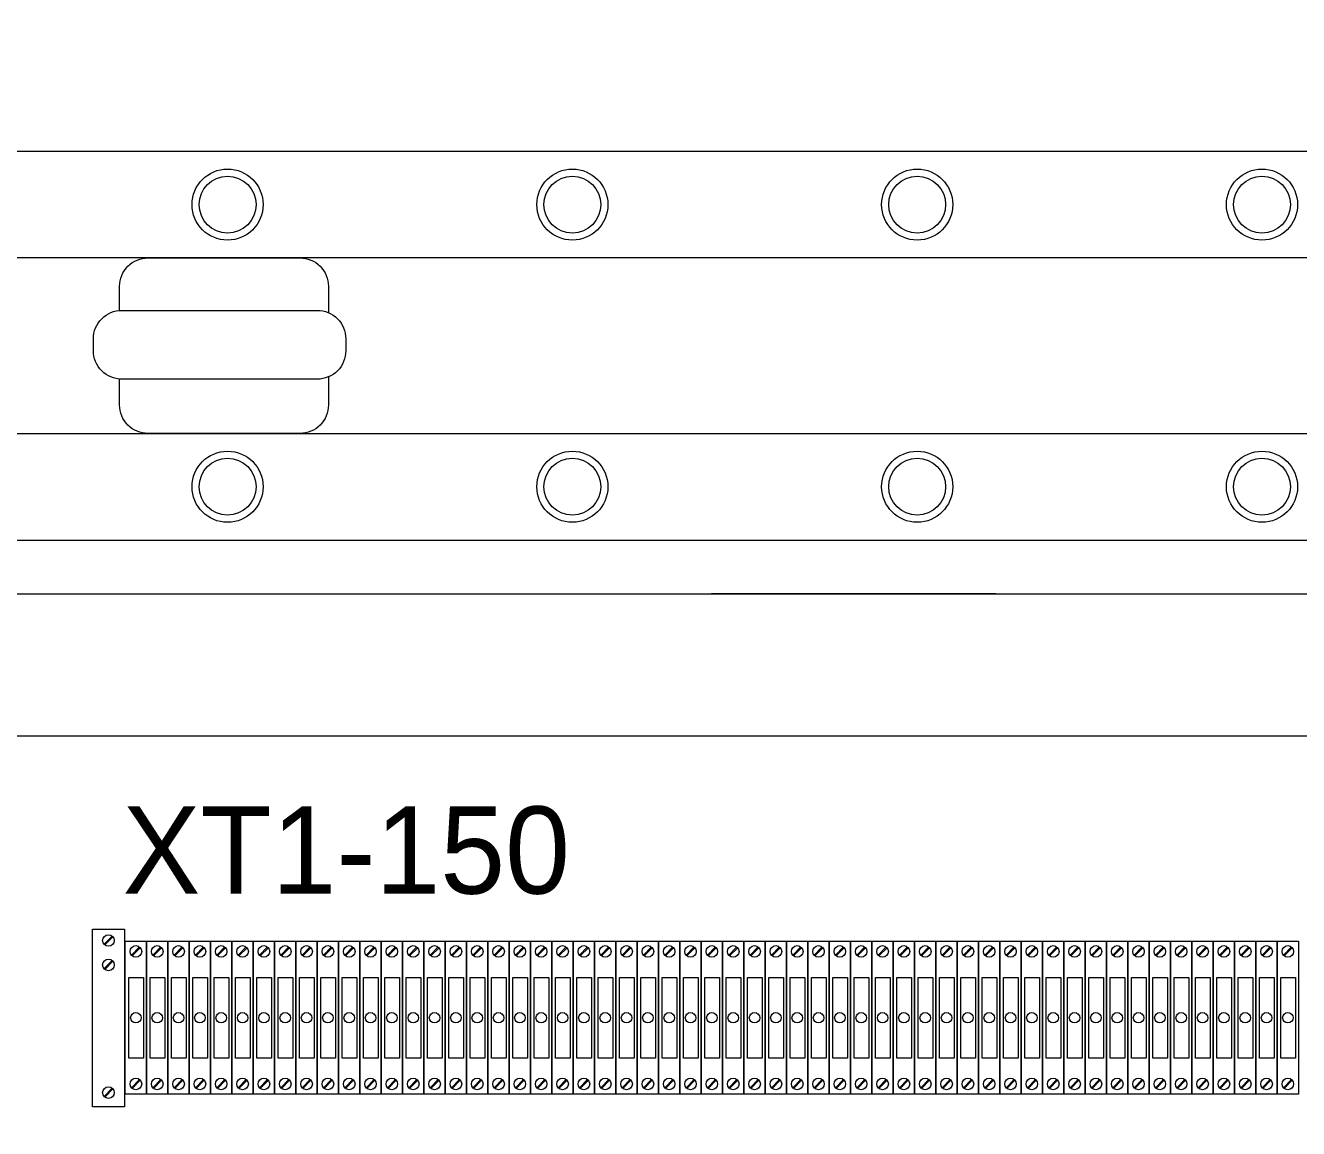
# Model space of a CAD drawing. Header units: millimetres. Extents: x 43457 to 72822, y 60284 to 123188.
# Drawn here: x 44126.9 to 44485, y 61560.3 to 61870.8 of the extents above; entities that cross this region are included whole.
import ezdxf

# ---------------------------------------------------------------- set-up
doc = ezdxf.new("R2010")
doc.units = ezdxf.units.MM
doc.header["$LTSCALE"] = 10
doc.layers.add('1轮廓实线层', color=7, linetype='Continuous', lineweight=18)
doc.layers.add('6文字层', color=3, linetype='Continuous', lineweight=18)
doc.styles.add('样式 1', font='SIMYOU.TTF', dxfattribs={"width": 0.9})

msp = doc.modelspace()

# ---------------------------------------------------------------- linework, layer by layer
at = {"layer": '1轮廓实线层'}
for p, q in [((44014.75, 61835.37), (45334.75, 61835.37)), ((44011.23, 61725.96), (45335.23, 61725.96)), ((44061.51, 61710.84), (45284.95, 61710.84)), ((44399.85, 61710.84), (44319.85, 61710.84)), ((44101.51, 61670.84), (45244.95, 61670.84))]:
    msp.add_line(p, q, dxfattribs=at)
at = {"layer": '1轮廓实线层', "lineweight": 13}
for p, q in [((44145.74, 61616.48), (44154.74, 61616.48)), ((44145.74, 61566.48), (44145.74, 61616.48)), ((44148.99, 61612.22), (44151.29, 61614.51)), ((44149.2, 61612.01), (44151.49, 61614.31)), ((44154.74, 61616.48), (44154.74, 61566.48)), ((44154.96, 61570.03), (44154.96, 61613.03)), ((44154.96, 61613.03), (44160.96, 61613.03)), ((44156.71, 61609.13), (44159.01, 61611.43)), ((44156.91, 61608.93), (44159.21, 61611.22)), ((44160.96, 61613.03), (44160.96, 61570.03)), ((44160.96, 61613.03), (44166.96, 61613.03)), ((44160.96, 61570.03), (44160.96, 61613.03)), ((44162.71, 61609.13), (44165.01, 61611.43)), ((44162.91, 61608.93), (44165.21, 61611.22)), ((44166.96, 61613.03), (44166.96, 61570.03)), ((44166.96, 61613.03), (44172.96, 61613.03)), ((44166.96, 61570.03), (44166.96, 61613.03)), ((44168.71, 61609.13), (44171.01, 61611.43)), ((44168.91, 61608.93), (44171.21, 61611.22)), ((44172.96, 61613.03), (44172.96, 61570.03)), ((44172.96, 61613.03), (44178.96, 61613.03)), ((44172.96, 61570.03), (44172.96, 61613.03)), ((44174.71, 61609.13), (44177.01, 61611.43)), ((44174.91, 61608.93), (44177.21, 61611.22)), ((44178.96, 61613.03), (44178.96, 61570.03)), ((44178.96, 61613.03), (44184.96, 61613.03)), ((44178.96, 61570.03), (44178.96, 61613.03)), ((44180.71, 61609.13), (44183.01, 61611.43)), ((44180.92, 61608.93), (44183.21, 61611.22)), ((44184.96, 61613.03), (44184.96, 61570.03)), ((44184.97, 61613.03), (44190.97, 61613.03)), ((44184.97, 61570.03), (44184.97, 61613.03)), ((44186.72, 61609.13), (44189.01, 61611.43)), ((44186.92, 61608.93), (44189.22, 61611.22)), ((44190.97, 61613.03), (44190.97, 61570.03)), ((44190.97, 61613.03), (44196.97, 61613.03)), ((44190.97, 61570.03), (44190.97, 61613.03)), ((44192.72, 61609.13), (44195.02, 61611.43)), ((44192.92, 61608.93), (44195.22, 61611.22)), ((44196.97, 61613.03), (44196.97, 61570.03)), ((44196.97, 61613.03), (44202.97, 61613.03)), ((44196.97, 61570.03), (44196.97, 61613.03)), ((44198.72, 61609.13), (44201.02, 61611.43)), ((44198.92, 61608.93), (44201.22, 61611.22)), ((44202.97, 61613.03), (44202.97, 61570.03)), ((44202.97, 61613.03), (44208.97, 61613.03)), ((44202.97, 61570.03), (44202.97, 61613.03)), ((44204.72, 61609.13), (44207.02, 61611.43)), ((44204.92, 61608.93), (44207.22, 61611.22)), ((44208.97, 61613.03), (44208.97, 61570.03)), ((44208.97, 61613.03), (44214.97, 61613.03)), ((44208.97, 61570.03), (44208.97, 61613.03)), ((44210.72, 61609.13), (44213.02, 61611.43)), ((44210.92, 61608.93), (44213.22, 61611.22)), ((44214.97, 61613.03), (44214.97, 61570.03)), ((44214.97, 61613.03), (44220.97, 61613.03)), ((44214.97, 61570.03), (44214.97, 61613.03)), ((44216.72, 61609.13), (44219.02, 61611.43)), ((44216.92, 61608.93), (44219.22, 61611.22)), ((44220.97, 61613.03), (44220.97, 61570.03)), ((44220.97, 61613.03), (44226.97, 61613.03)), ((44220.97, 61570.03), (44220.97, 61613.03)), ((44222.72, 61609.13), (44225.02, 61611.43)), ((44222.93, 61608.93), (44225.22, 61611.22)), ((44226.97, 61613.03), (44226.97, 61570.03)), ((44226.97, 61613.03), (44232.97, 61613.03)), ((44226.97, 61570.03), (44226.97, 61613.03)), ((44228.72, 61609.13), (44231.02, 61611.43)), ((44228.93, 61608.93), (44231.22, 61611.22)), ((44232.97, 61613.03), (44232.97, 61570.03)), ((44232.98, 61613.03), (44238.98, 61613.03)), ((44232.98, 61570.03), (44232.98, 61613.03)), ((44234.73, 61609.13), (44237.02, 61611.43)), ((44234.93, 61608.93), (44237.23, 61611.22)), ((44238.98, 61613.03), (44238.98, 61570.03)), ((44238.98, 61613.03), (44244.98, 61613.03)), ((44238.98, 61570.03), (44238.98, 61613.03)), ((44240.73, 61609.13), (44243.03, 61611.43)), ((44240.93, 61608.93), (44243.23, 61611.22)), ((44244.98, 61613.03), (44244.98, 61570.03)), ((44244.98, 61613.03), (44250.98, 61613.03)), ((44244.98, 61570.03), (44244.98, 61613.03)), ((44246.73, 61609.13), (44249.03, 61611.43)), ((44246.93, 61608.93), (44249.23, 61611.22)), ((44250.98, 61613.03), (44250.98, 61570.03)), ((44250.98, 61613.03), (44256.98, 61613.03)), ((44250.98, 61570.03), (44250.98, 61613.03)), ((44252.73, 61609.13), (44255.03, 61611.43)), ((44252.93, 61608.93), (44255.23, 61611.22)), ((44256.98, 61613.03), (44256.98, 61570.03)), ((44256.98, 61613.03), (44262.98, 61613.03)), ((44256.98, 61570.03), (44256.98, 61613.03)), ((44258.73, 61609.13), (44261.03, 61611.43)), ((44258.93, 61608.93), (44261.23, 61611.22)), ((44262.98, 61613.03), (44262.98, 61570.03)), ((44262.98, 61613.03), (44268.98, 61613.03)), ((44262.98, 61570.03), (44262.98, 61613.03)), ((44264.73, 61609.13), (44267.03, 61611.43)), ((44264.93, 61608.93), (44267.23, 61611.22)), ((44268.98, 61613.03), (44268.98, 61570.03)), ((44268.98, 61613.03), (44274.98, 61613.03)), ((44268.98, 61570.03), (44268.98, 61613.03)), ((44270.73, 61609.13), (44273.03, 61611.43)), ((44270.94, 61608.93), (44273.23, 61611.22)), ((44274.98, 61613.03), (44274.98, 61570.03)), ((44274.99, 61613.03), (44280.99, 61613.03)), ((44274.99, 61570.03), (44274.99, 61613.03)), ((44276.74, 61609.13), (44279.03, 61611.43)), ((44276.94, 61608.93), (44279.24, 61611.22)), ((44280.99, 61613.03), (44280.99, 61570.03)), ((44280.99, 61613.03), (44286.99, 61613.03)), ((44280.99, 61570.03), (44280.99, 61613.03)), ((44282.74, 61609.13), (44285.04, 61611.43)), ((44282.94, 61608.93), (44285.24, 61611.22)), ((44286.99, 61613.03), (44286.99, 61570.03)), ((44286.99, 61613.03), (44292.99, 61613.03)), ((44286.99, 61570.03), (44286.99, 61613.03)), ((44288.74, 61609.13), (44291.04, 61611.43)), ((44288.94, 61608.93), (44291.24, 61611.22)), ((44292.99, 61613.03), (44292.99, 61570.03)), ((44292.99, 61613.03), (44298.99, 61613.03)), ((44292.99, 61570.03), (44292.99, 61613.03)), ((44294.74, 61609.13), (44297.04, 61611.43)), ((44294.94, 61608.93), (44297.24, 61611.22)), ((44298.99, 61613.03), (44298.99, 61570.03)), ((44298.99, 61613.03), (44304.99, 61613.03)), ((44298.99, 61570.03), (44298.99, 61613.03)), ((44300.74, 61609.13), (44303.04, 61611.43)), ((44300.94, 61608.93), (44303.24, 61611.22)), ((44304.99, 61613.03), (44304.99, 61570.03)), ((44304.99, 61613.03), (44310.99, 61613.03)), ((44304.99, 61570.03), (44304.99, 61613.03)), ((44306.74, 61609.13), (44309.04, 61611.43)), ((44306.94, 61608.93), (44309.24, 61611.22)), ((44310.99, 61613.03), (44310.99, 61570.03)), ((44310.99, 61613.03), (44316.99, 61613.03)), ((44310.99, 61570.03), (44310.99, 61613.03)), ((44312.74, 61609.13), (44315.04, 61611.43)), ((44312.95, 61608.93), (44315.24, 61611.22)), ((44316.99, 61613.03), (44316.99, 61570.03)), ((44316.99, 61613.03), (44322.99, 61613.03)), ((44316.99, 61570.03), (44316.99, 61613.03)), ((44318.74, 61609.13), (44321.04, 61611.43)), ((44318.95, 61608.93), (44321.24, 61611.22)), ((44322.99, 61613.03), (44322.99, 61570.03)), ((44323, 61613.03), (44329, 61613.03)), ((44323, 61570.03), (44323, 61613.03)), ((44324.75, 61609.13), (44327.04, 61611.43)), ((44324.95, 61608.93), (44327.25, 61611.22)), ((44329, 61613.03), (44329, 61570.03)), ((44329, 61613.03), (44335, 61613.03)), ((44329, 61570.03), (44329, 61613.03)), ((44330.75, 61609.13), (44333.05, 61611.43)), ((44330.95, 61608.93), (44333.25, 61611.22)), ((44335, 61613.03), (44335, 61570.03)), ((44335, 61613.03), (44341, 61613.03)), ((44335, 61570.03), (44335, 61613.03)), ((44336.75, 61609.13), (44339.05, 61611.43)), ((44336.95, 61608.93), (44339.25, 61611.22)), ((44341, 61613.03), (44341, 61570.03)), ((44341, 61613.03), (44347, 61613.03)), ((44341, 61570.03), (44341, 61613.03)), ((44342.75, 61609.13), (44345.05, 61611.43)), ((44342.95, 61608.93), (44345.25, 61611.22)), ((44347, 61613.03), (44347, 61570.03)), ((44347, 61613.03), (44353, 61613.03)), ((44347, 61570.03), (44347, 61613.03)), ((44348.75, 61609.13), (44351.05, 61611.43)), ((44348.95, 61608.93), (44351.25, 61611.22)), ((44353, 61613.03), (44353, 61570.03)), ((44353, 61613.03), (44359, 61613.03)), ((44353, 61570.03), (44353, 61613.03)), ((44354.75, 61609.13), (44357.05, 61611.43)), ((44354.95, 61608.93), (44357.25, 61611.22)), ((44359, 61613.03), (44359, 61570.03)), ((44359, 61613.03), (44365, 61613.03)), ((44359, 61570.03), (44359, 61613.03)), ((44360.75, 61609.13), (44363.05, 61611.43)), ((44360.96, 61608.93), (44363.25, 61611.22)), ((44365, 61613.03), (44365, 61570.03)), ((44365.01, 61613.03), (44371.01, 61613.03)), ((44365.01, 61570.03), (44365.01, 61613.03)), ((44366.76, 61609.13), (44369.05, 61611.43)), ((44366.96, 61608.93), (44369.26, 61611.22)), ((44371.01, 61613.03), (44371.01, 61570.03)), ((44371.01, 61613.03), (44377.01, 61613.03)), ((44371.01, 61570.03), (44371.01, 61613.03)), ((44372.76, 61609.13), (44375.06, 61611.43)), ((44372.96, 61608.93), (44375.26, 61611.22)), ((44377.01, 61613.03), (44377.01, 61570.03)), ((44377.01, 61613.03), (44383.01, 61613.03)), ((44377.01, 61570.03), (44377.01, 61613.03)), ((44378.76, 61609.13), (44381.06, 61611.43)), ((44378.96, 61608.93), (44381.26, 61611.22)), ((44383.01, 61613.03), (44383.01, 61570.03)), ((44383.01, 61613.03), (44389.01, 61613.03)), ((44383.01, 61570.03), (44383.01, 61613.03)), ((44384.76, 61609.13), (44387.06, 61611.43)), ((44384.96, 61608.93), (44387.26, 61611.22)), ((44389.01, 61613.03), (44389.01, 61570.03)), ((44389.01, 61613.03), (44395.01, 61613.03)), ((44389.01, 61570.03), (44389.01, 61613.03)), ((44390.76, 61609.13), (44393.06, 61611.43)), ((44390.96, 61608.93), (44393.26, 61611.22)), ((44395.01, 61613.03), (44395.01, 61570.03)), ((44395.01, 61613.03), (44401.01, 61613.03)), ((44395.01, 61570.03), (44395.01, 61613.03)), ((44396.76, 61609.13), (44399.06, 61611.43)), ((44396.96, 61608.93), (44399.26, 61611.22)), ((44401.01, 61613.03), (44401.01, 61570.03)), ((44401.01, 61613.03), (44407.01, 61613.03)), ((44401.01, 61570.03), (44401.01, 61613.03)), ((44402.76, 61609.13), (44405.06, 61611.43)), ((44402.97, 61608.93), (44405.26, 61611.22)), ((44407.01, 61613.03), (44407.01, 61570.03)), ((44407.01, 61613.03), (44413.01, 61613.03)), ((44407.01, 61570.03), (44407.01, 61613.03)), ((44408.76, 61609.13), (44411.06, 61611.43)), ((44408.97, 61608.93), (44411.26, 61611.22)), ((44413.01, 61613.03), (44413.01, 61570.03)), ((44413.02, 61613.03), (44419.02, 61613.03)), ((44413.02, 61570.03), (44413.02, 61613.03)), ((44414.77, 61609.13), (44417.06, 61611.43)), ((44414.97, 61608.93), (44417.27, 61611.22)), ((44419.02, 61613.03), (44419.02, 61570.03)), ((44419.02, 61613.03), (44425.02, 61613.03)), ((44419.02, 61570.03), (44419.02, 61613.03)), ((44420.77, 61609.13), (44423.07, 61611.43)), ((44420.97, 61608.93), (44423.27, 61611.22)), ((44425.02, 61613.03), (44425.02, 61570.03)), ((44425.02, 61613.03), (44431.02, 61613.03)), ((44425.02, 61570.03), (44425.02, 61613.03)), ((44426.77, 61609.13), (44429.07, 61611.43)), ((44426.97, 61608.93), (44429.27, 61611.22)), ((44431.02, 61613.03), (44431.02, 61570.03)), ((44431.02, 61613.03), (44437.02, 61613.03)), ((44431.02, 61570.03), (44431.02, 61613.03)), ((44432.77, 61609.13), (44435.07, 61611.43)), ((44432.97, 61608.93), (44435.27, 61611.22)), ((44437.02, 61613.03), (44437.02, 61570.03)), ((44437.02, 61613.03), (44443.02, 61613.03)), ((44437.02, 61570.03), (44437.02, 61613.03)), ((44438.77, 61609.13), (44441.07, 61611.43)), ((44438.97, 61608.93), (44441.27, 61611.22)), ((44443.02, 61613.03), (44443.02, 61570.03)), ((44443.02, 61613.03), (44449.02, 61613.03)), ((44443.02, 61570.03), (44443.02, 61613.03)), ((44444.77, 61609.13), (44447.07, 61611.43)), ((44444.97, 61608.93), (44447.27, 61611.22)), ((44449.02, 61613.03), (44449.02, 61570.03)), ((44449.02, 61613.03), (44455.02, 61613.03)), ((44449.02, 61570.03), (44449.02, 61613.03)), ((44450.77, 61609.13), (44453.07, 61611.43)), ((44450.98, 61608.93), (44453.27, 61611.22)), ((44455.02, 61613.03), (44455.02, 61570.03)), ((44455.03, 61613.03), (44461.03, 61613.03)), ((44455.03, 61570.03), (44455.03, 61613.03)), ((44456.78, 61609.13), (44459.07, 61611.43)), ((44456.98, 61608.93), (44459.28, 61611.22)), ((44461.03, 61613.03), (44461.03, 61570.03)), ((44461.03, 61613.03), (44467.03, 61613.03)), ((44461.03, 61570.03), (44461.03, 61613.03)), ((44462.78, 61609.13), (44465.08, 61611.43)), ((44462.98, 61608.93), (44465.28, 61611.22)), ((44467.03, 61613.03), (44467.03, 61570.03)), ((44467.03, 61613.03), (44473.03, 61613.03)), ((44467.03, 61570.03), (44467.03, 61613.03)), ((44468.78, 61609.13), (44471.08, 61611.43)), ((44468.98, 61608.93), (44471.28, 61611.22)), ((44473.03, 61613.03), (44473.03, 61570.03)), ((44473.03, 61613.03), (44479.03, 61613.03)), ((44473.03, 61570.03), (44473.03, 61613.03)), ((44474.78, 61609.13), (44477.08, 61611.43)), ((44474.98, 61608.93), (44477.28, 61611.22)), ((44479.03, 61613.03), (44479.03, 61570.03)), ((44479.03, 61613.03), (44485.03, 61613.03)), ((44479.03, 61570.03), (44479.03, 61613.03)), ((44480.78, 61609.13), (44483.08, 61611.43)), ((44480.98, 61608.93), (44483.28, 61611.22)), ((44485.03, 61613.03), (44485.03, 61570.03)), ((44148.99, 61605.34), (44151.29, 61607.64)), ((44149.2, 61605.14), (44151.49, 61607.44)), ((44148.99, 61569.4), (44151.29, 61571.69)), ((44149.2, 61569.19), (44151.49, 61571.49)), ((44156.71, 61571.83), (44159.01, 61574.13)), ((44156.91, 61571.63), (44159.21, 61573.93)), ((44162.71, 61571.83), (44165.01, 61574.13)), ((44162.91, 61571.63), (44165.21, 61573.93)), ((44168.71, 61571.83), (44171.01, 61574.13)), ((44168.91, 61571.63), (44171.21, 61573.93)), ((44174.71, 61571.83), (44177.01, 61574.13)), ((44174.91, 61571.63), (44177.21, 61573.93)), ((44180.71, 61571.83), (44183.01, 61574.13)), ((44180.92, 61571.63), (44183.21, 61573.93)), ((44186.72, 61571.83), (44189.01, 61574.13)), ((44186.92, 61571.63), (44189.22, 61573.93)), ((44192.72, 61571.83), (44195.02, 61574.13)), ((44192.92, 61571.63), (44195.22, 61573.93)), ((44198.72, 61571.83), (44201.02, 61574.13)), ((44198.92, 61571.63), (44201.22, 61573.93)), ((44204.72, 61571.83), (44207.02, 61574.13)), ((44204.92, 61571.63), (44207.22, 61573.93)), ((44210.72, 61571.83), (44213.02, 61574.13)), ((44210.92, 61571.63), (44213.22, 61573.93)), ((44216.72, 61571.83), (44219.02, 61574.13)), ((44216.92, 61571.63), (44219.22, 61573.93)), ((44222.72, 61571.83), (44225.02, 61574.13)), ((44222.93, 61571.63), (44225.22, 61573.93)), ((44228.72, 61571.83), (44231.02, 61574.13)), ((44228.93, 61571.63), (44231.22, 61573.93)), ((44234.73, 61571.83), (44237.02, 61574.13)), ((44234.93, 61571.63), (44237.23, 61573.93)), ((44240.73, 61571.83), (44243.03, 61574.13)), ((44240.93, 61571.63), (44243.23, 61573.93)), ((44246.73, 61571.83), (44249.03, 61574.13)), ((44246.93, 61571.63), (44249.23, 61573.93)), ((44252.73, 61571.83), (44255.03, 61574.13)), ((44252.93, 61571.63), (44255.23, 61573.93)), ((44258.73, 61571.83), (44261.03, 61574.13)), ((44258.93, 61571.63), (44261.23, 61573.93)), ((44264.73, 61571.83), (44267.03, 61574.13)), ((44264.93, 61571.63), (44267.23, 61573.93)), ((44270.73, 61571.83), (44273.03, 61574.13)), ((44270.94, 61571.63), (44273.23, 61573.93)), ((44276.74, 61571.83), (44279.03, 61574.13)), ((44276.94, 61571.63), (44279.24, 61573.93)), ((44282.74, 61571.83), (44285.04, 61574.13)), ((44282.94, 61571.63), (44285.24, 61573.93)), ((44288.74, 61571.83), (44291.04, 61574.13)), ((44288.94, 61571.63), (44291.24, 61573.93)), ((44294.74, 61571.83), (44297.04, 61574.13)), ((44294.94, 61571.63), (44297.24, 61573.93)), ((44300.74, 61571.83), (44303.04, 61574.13)), ((44300.94, 61571.63), (44303.24, 61573.93)), ((44306.74, 61571.83), (44309.04, 61574.13)), ((44306.94, 61571.63), (44309.24, 61573.93)), ((44312.74, 61571.83), (44315.04, 61574.13)), ((44312.95, 61571.63), (44315.24, 61573.93)), ((44318.74, 61571.83), (44321.04, 61574.13)), ((44318.95, 61571.63), (44321.24, 61573.93)), ((44324.75, 61571.83), (44327.04, 61574.13)), ((44324.95, 61571.63), (44327.25, 61573.93)), ((44330.75, 61571.83), (44333.05, 61574.13)), ((44330.95, 61571.63), (44333.25, 61573.93)), ((44336.75, 61571.83), (44339.05, 61574.13)), ((44336.95, 61571.63), (44339.25, 61573.93)), ((44342.75, 61571.83), (44345.05, 61574.13)), ((44342.95, 61571.63), (44345.25, 61573.93)), ((44348.75, 61571.83), (44351.05, 61574.13)), ((44348.95, 61571.63), (44351.25, 61573.93)), ((44354.75, 61571.83), (44357.05, 61574.13)), ((44354.95, 61571.63), (44357.25, 61573.93)), ((44360.75, 61571.83), (44363.05, 61574.13)), ((44360.96, 61571.63), (44363.25, 61573.93)), ((44366.76, 61571.83), (44369.05, 61574.13)), ((44366.96, 61571.63), (44369.26, 61573.93)), ((44372.76, 61571.83), (44375.06, 61574.13)), ((44372.96, 61571.63), (44375.26, 61573.93)), ((44378.76, 61571.83), (44381.06, 61574.13)), ((44378.96, 61571.63), (44381.26, 61573.93)), ((44384.76, 61571.83), (44387.06, 61574.13)), ((44384.96, 61571.63), (44387.26, 61573.93)), ((44390.76, 61571.83), (44393.06, 61574.13)), ((44390.96, 61571.63), (44393.26, 61573.93)), ((44396.76, 61571.83), (44399.06, 61574.13)), ((44396.96, 61571.63), (44399.26, 61573.93)), ((44402.76, 61571.83), (44405.06, 61574.13)), ((44402.97, 61571.63), (44405.26, 61573.93)), ((44408.76, 61571.83), (44411.06, 61574.13)), ((44408.97, 61571.63), (44411.26, 61573.93)), ((44414.77, 61571.83), (44417.06, 61574.13)), ((44414.97, 61571.63), (44417.27, 61573.93)), ((44420.77, 61571.83), (44423.07, 61574.13)), ((44420.97, 61571.63), (44423.27, 61573.93)), ((44426.77, 61571.83), (44429.07, 61574.13)), ((44426.97, 61571.63), (44429.27, 61573.93)), ((44432.77, 61571.83), (44435.07, 61574.13)), ((44432.97, 61571.63), (44435.27, 61573.93)), ((44438.77, 61571.83), (44441.07, 61574.13)), ((44438.97, 61571.63), (44441.27, 61573.93)), ((44444.77, 61571.83), (44447.07, 61574.13)), ((44444.97, 61571.63), (44447.27, 61573.93)), ((44450.77, 61571.83), (44453.07, 61574.13)), ((44450.98, 61571.63), (44453.27, 61573.93)), ((44456.78, 61571.83), (44459.07, 61574.13)), ((44456.98, 61571.63), (44459.28, 61573.93)), ((44462.78, 61571.83), (44465.08, 61574.13)), ((44462.98, 61571.63), (44465.28, 61573.93)), ((44468.78, 61571.83), (44471.08, 61574.13)), ((44468.98, 61571.63), (44471.28, 61573.93)), ((44474.78, 61571.83), (44477.08, 61574.13)), ((44474.98, 61571.63), (44477.28, 61573.93)), ((44480.78, 61571.83), (44483.08, 61574.13)), ((44480.98, 61571.63), (44483.28, 61573.93)), ((44160.96, 61570.03), (44154.96, 61570.03)), ((44166.96, 61570.03), (44160.96, 61570.03)), ((44172.96, 61570.03), (44166.96, 61570.03)), ((44178.96, 61570.03), (44172.96, 61570.03)), ((44184.96, 61570.03), (44178.96, 61570.03)), ((44190.97, 61570.03), (44184.97, 61570.03)), ((44196.97, 61570.03), (44190.97, 61570.03)), ((44202.97, 61570.03), (44196.97, 61570.03)), ((44208.97, 61570.03), (44202.97, 61570.03)), ((44214.97, 61570.03), (44208.97, 61570.03)), ((44220.97, 61570.03), (44214.97, 61570.03)), ((44226.97, 61570.03), (44220.97, 61570.03)), ((44232.97, 61570.03), (44226.97, 61570.03)), ((44238.98, 61570.03), (44232.98, 61570.03)), ((44244.98, 61570.03), (44238.98, 61570.03)), ((44250.98, 61570.03), (44244.98, 61570.03)), ((44256.98, 61570.03), (44250.98, 61570.03)), ((44262.98, 61570.03), (44256.98, 61570.03)), ((44268.98, 61570.03), (44262.98, 61570.03)), ((44274.98, 61570.03), (44268.98, 61570.03)), ((44280.99, 61570.03), (44274.99, 61570.03)), ((44286.99, 61570.03), (44280.99, 61570.03)), ((44292.99, 61570.03), (44286.99, 61570.03)), ((44298.99, 61570.03), (44292.99, 61570.03)), ((44304.99, 61570.03), (44298.99, 61570.03)), ((44310.99, 61570.03), (44304.99, 61570.03)), ((44316.99, 61570.03), (44310.99, 61570.03)), ((44322.99, 61570.03), (44316.99, 61570.03)), ((44329, 61570.03), (44323, 61570.03)), ((44335, 61570.03), (44329, 61570.03)), ((44341, 61570.03), (44335, 61570.03)), ((44347, 61570.03), (44341, 61570.03)), ((44353, 61570.03), (44347, 61570.03)), ((44359, 61570.03), (44353, 61570.03)), ((44365, 61570.03), (44359, 61570.03)), ((44371.01, 61570.03), (44365.01, 61570.03)), ((44377.01, 61570.03), (44371.01, 61570.03)), ((44383.01, 61570.03), (44377.01, 61570.03)), ((44389.01, 61570.03), (44383.01, 61570.03)), ((44395.01, 61570.03), (44389.01, 61570.03)), ((44401.01, 61570.03), (44395.01, 61570.03)), ((44407.01, 61570.03), (44401.01, 61570.03)), ((44413.01, 61570.03), (44407.01, 61570.03)), ((44419.02, 61570.03), (44413.02, 61570.03)), ((44425.02, 61570.03), (44419.02, 61570.03)), ((44431.02, 61570.03), (44425.02, 61570.03)), ((44437.02, 61570.03), (44431.02, 61570.03)), ((44443.02, 61570.03), (44437.02, 61570.03)), ((44449.02, 61570.03), (44443.02, 61570.03)), ((44455.02, 61570.03), (44449.02, 61570.03)), ((44461.03, 61570.03), (44455.03, 61570.03)), ((44467.03, 61570.03), (44461.03, 61570.03)), ((44473.03, 61570.03), (44467.03, 61570.03)), ((44479.03, 61570.03), (44473.03, 61570.03)), ((44485.03, 61570.03), (44479.03, 61570.03)), ((44154.74, 61566.48), (44145.74, 61566.48))]:
    msp.add_line(p, q, dxfattribs=at)
at = {"layer": '1轮廓实线层'}
for points in [[(45364.75, 61805.37), (43984.75, 61805.37, -0.414214), (43974.75, 61815.37), (43974.75, 62595.37, -0.414214), (43984.75, 62605.37)], [(44153.39, 61790.57), (44153.39, 61797.37, -0.414214), (44161.39, 61805.37), (44204.12, 61805.37, -0.414214), (44212.12, 61797.37), (44212.12, 61789.96)], [(44212.12, 61771.87), (44212.12, 61763.96, -0.414214), (44204.12, 61755.96), (44161.39, 61755.96, -0.414214), (44153.39, 61763.96), (44153.39, 61771.26)], [(43982.75, 61255.96, -0.414214), (43974.75, 61263.96), (43974.75, 61747.96, -0.414214), (43982.75, 61755.96), (44787.65, 61755.96)]]:
    msp.add_lwpolyline(points, format="xyb", dxfattribs=at)
msp.add_lwpolyline([(44146, 61782.59, -0.414214), (44154, 61790.59), (44209.01, 61790.59, -0.414214), (44217.01, 61782.59), (44217.01, 61779.24, -0.414214), (44209.01, 61771.24), (44154, 61771.24, -0.414214), (44146, 61779.24)], format="xyb", close=True, dxfattribs=at)
at = {"layer": '1轮廓实线层', "lineweight": 13}
for points in [[(44155.99, 61602.86), (44160.07, 61602.86), (44160.07, 61580.1), (44155.99, 61580.1)], [(44161.99, 61602.86), (44166.07, 61602.86), (44166.07, 61580.1), (44161.99, 61580.1)], [(44168, 61602.86), (44172.08, 61602.86), (44172.08, 61580.1), (44168, 61580.1)], [(44174, 61602.86), (44178.08, 61602.86), (44178.08, 61580.1), (44174, 61580.1)], [(44180, 61602.86), (44184.08, 61602.86), (44184.08, 61580.1), (44180, 61580.1)], [(44186, 61602.86), (44190.08, 61602.86), (44190.08, 61580.1), (44186, 61580.1)], [(44192, 61602.86), (44196.08, 61602.86), (44196.08, 61580.1), (44192, 61580.1)], [(44198, 61602.86), (44202.08, 61602.86), (44202.08, 61580.1), (44198, 61580.1)], [(44204, 61602.86), (44208.08, 61602.86), (44208.08, 61580.1), (44204, 61580.1)], [(44210.01, 61602.86), (44214.09, 61602.86), (44214.09, 61580.1), (44210.01, 61580.1)], [(44216.01, 61602.86), (44220.09, 61602.86), (44220.09, 61580.1), (44216.01, 61580.1)], [(44222.01, 61602.86), (44226.09, 61602.86), (44226.09, 61580.1), (44222.01, 61580.1)], [(44228.01, 61602.86), (44232.09, 61602.86), (44232.09, 61580.1), (44228.01, 61580.1)], [(44234.01, 61602.86), (44238.09, 61602.86), (44238.09, 61580.1), (44234.01, 61580.1)], [(44240.01, 61602.86), (44244.09, 61602.86), (44244.09, 61580.1), (44240.01, 61580.1)], [(44246.01, 61602.86), (44250.09, 61602.86), (44250.09, 61580.1), (44246.01, 61580.1)], [(44252.01, 61602.86), (44256.09, 61602.86), (44256.09, 61580.1), (44252.01, 61580.1)], [(44258.02, 61602.86), (44262.1, 61602.86), (44262.1, 61580.1), (44258.02, 61580.1)], [(44264.02, 61602.86), (44268.1, 61602.86), (44268.1, 61580.1), (44264.02, 61580.1)], [(44270.02, 61602.86), (44274.1, 61602.86), (44274.1, 61580.1), (44270.02, 61580.1)], [(44276.02, 61602.86), (44280.1, 61602.86), (44280.1, 61580.1), (44276.02, 61580.1)], [(44282.02, 61602.86), (44286.1, 61602.86), (44286.1, 61580.1), (44282.02, 61580.1)], [(44288.02, 61602.86), (44292.1, 61602.86), (44292.1, 61580.1), (44288.02, 61580.1)], [(44294.02, 61602.86), (44298.1, 61602.86), (44298.1, 61580.1), (44294.02, 61580.1)], [(44300.03, 61602.86), (44304.11, 61602.86), (44304.11, 61580.1), (44300.03, 61580.1)], [(44306.03, 61602.86), (44310.11, 61602.86), (44310.11, 61580.1), (44306.03, 61580.1)], [(44312.03, 61602.86), (44316.11, 61602.86), (44316.11, 61580.1), (44312.03, 61580.1)], [(44318.03, 61602.86), (44322.11, 61602.86), (44322.11, 61580.1), (44318.03, 61580.1)], [(44324.03, 61602.86), (44328.11, 61602.86), (44328.11, 61580.1), (44324.03, 61580.1)], [(44330.03, 61602.86), (44334.11, 61602.86), (44334.11, 61580.1), (44330.03, 61580.1)], [(44336.03, 61602.86), (44340.11, 61602.86), (44340.11, 61580.1), (44336.03, 61580.1)], [(44342.03, 61602.86), (44346.11, 61602.86), (44346.11, 61580.1), (44342.03, 61580.1)], [(44348.04, 61602.86), (44352.12, 61602.86), (44352.12, 61580.1), (44348.04, 61580.1)], [(44354.04, 61602.86), (44358.12, 61602.86), (44358.12, 61580.1), (44354.04, 61580.1)], [(44360.04, 61602.86), (44364.12, 61602.86), (44364.12, 61580.1), (44360.04, 61580.1)], [(44366.04, 61602.86), (44370.12, 61602.86), (44370.12, 61580.1), (44366.04, 61580.1)], [(44372.04, 61602.86), (44376.12, 61602.86), (44376.12, 61580.1), (44372.04, 61580.1)], [(44378.04, 61602.86), (44382.12, 61602.86), (44382.12, 61580.1), (44378.04, 61580.1)], [(44384.04, 61602.86), (44388.12, 61602.86), (44388.12, 61580.1), (44384.04, 61580.1)], [(44390.05, 61602.86), (44394.13, 61602.86), (44394.13, 61580.1), (44390.05, 61580.1)], [(44396.05, 61602.86), (44400.13, 61602.86), (44400.13, 61580.1), (44396.05, 61580.1)], [(44402.05, 61602.86), (44406.13, 61602.86), (44406.13, 61580.1), (44402.05, 61580.1)], [(44408.05, 61602.86), (44412.13, 61602.86), (44412.13, 61580.1), (44408.05, 61580.1)], [(44414.05, 61602.86), (44418.13, 61602.86), (44418.13, 61580.1), (44414.05, 61580.1)], [(44420.05, 61602.86), (44424.13, 61602.86), (44424.13, 61580.1), (44420.05, 61580.1)], [(44426.05, 61602.86), (44430.13, 61602.86), (44430.13, 61580.1), (44426.05, 61580.1)], [(44432.05, 61602.86), (44436.13, 61602.86), (44436.13, 61580.1), (44432.05, 61580.1)], [(44438.06, 61602.86), (44442.14, 61602.86), (44442.14, 61580.1), (44438.06, 61580.1)], [(44444.06, 61602.86), (44448.14, 61602.86), (44448.14, 61580.1), (44444.06, 61580.1)], [(44450.06, 61602.86), (44454.14, 61602.86), (44454.14, 61580.1), (44450.06, 61580.1)], [(44456.06, 61602.86), (44460.14, 61602.86), (44460.14, 61580.1), (44456.06, 61580.1)], [(44462.06, 61602.86), (44466.14, 61602.86), (44466.14, 61580.1), (44462.06, 61580.1)], [(44468.06, 61602.86), (44472.14, 61602.86), (44472.14, 61580.1), (44468.06, 61580.1)], [(44474.06, 61602.86), (44478.14, 61602.86), (44478.14, 61580.1), (44474.06, 61580.1)], [(44480.07, 61602.86), (44484.15, 61602.86), (44484.15, 61580.1), (44480.07, 61580.1)]]:
    msp.add_lwpolyline(points, close=True, dxfattribs=at)
at = {"layer": '1轮廓实线层'}
for centre, radius in [((44183.75, 61820.37), 10), ((44280.75, 61820.37), 10), ((44377.75, 61820.37), 10), ((44474.75, 61820.37), 10), ((44183.75, 61820.37), 8), ((44280.75, 61820.37), 8), ((44377.75, 61820.37), 8), ((44474.75, 61820.37), 8), ((44183.75, 61740.96), 10), ((44280.75, 61740.96), 10), ((44377.75, 61740.96), 10), ((44474.75, 61740.96), 10), ((44183.75, 61740.96), 8), ((44280.75, 61740.96), 8), ((44377.75, 61740.96), 8), ((44474.75, 61740.96), 8)]:
    msp.add_circle(centre, radius, dxfattribs=at)
at = {"layer": '1轮廓实线层', "lineweight": 13}
for centre, radius in [((44150.24, 61613.26), 1.63), ((44157.96, 61610.18), 1.63), ((44163.96, 61610.18), 1.63), ((44169.96, 61610.18), 1.63), ((44175.96, 61610.18), 1.63), ((44181.96, 61610.18), 1.63), ((44187.97, 61610.18), 1.63), ((44193.97, 61610.18), 1.63), ((44199.97, 61610.18), 1.63), ((44205.97, 61610.18), 1.63), ((44211.97, 61610.18), 1.63), ((44217.97, 61610.18), 1.63), ((44223.97, 61610.18), 1.63), ((44229.97, 61610.18), 1.63), ((44235.98, 61610.18), 1.63), ((44241.98, 61610.18), 1.63), ((44247.98, 61610.18), 1.63), ((44253.98, 61610.18), 1.63), ((44259.98, 61610.18), 1.63), ((44265.98, 61610.18), 1.63), ((44271.98, 61610.18), 1.63), ((44277.99, 61610.18), 1.63), ((44283.99, 61610.18), 1.63), ((44289.99, 61610.18), 1.63), ((44295.99, 61610.18), 1.63), ((44301.99, 61610.18), 1.63), ((44307.99, 61610.18), 1.63), ((44313.99, 61610.18), 1.63), ((44319.99, 61610.18), 1.63), ((44326, 61610.18), 1.63), ((44332, 61610.18), 1.63), ((44338, 61610.18), 1.63), ((44344, 61610.18), 1.63), ((44350, 61610.18), 1.63), ((44356, 61610.18), 1.63), ((44362, 61610.18), 1.63), ((44368.01, 61610.18), 1.63), ((44374.01, 61610.18), 1.63), ((44380.01, 61610.18), 1.63), ((44386.01, 61610.18), 1.63), ((44392.01, 61610.18), 1.63), ((44398.01, 61610.18), 1.63), ((44404.01, 61610.18), 1.63), ((44410.01, 61610.18), 1.63), ((44416.02, 61610.18), 1.63), ((44422.02, 61610.18), 1.63), ((44428.02, 61610.18), 1.63), ((44434.02, 61610.18), 1.63), ((44440.02, 61610.18), 1.63), ((44446.02, 61610.18), 1.63), ((44452.02, 61610.18), 1.63), ((44458.03, 61610.18), 1.63), ((44464.03, 61610.18), 1.63), ((44470.03, 61610.18), 1.63), ((44476.03, 61610.18), 1.63), ((44482.03, 61610.18), 1.63), ((44150.24, 61606.39), 1.63), ((44157.96, 61591.53), 1.47), ((44163.96, 61591.53), 1.47), ((44169.96, 61591.53), 1.47), ((44175.96, 61591.53), 1.47), ((44181.96, 61591.53), 1.47), ((44187.97, 61591.53), 1.47), ((44193.97, 61591.53), 1.47), ((44199.97, 61591.53), 1.47), ((44205.97, 61591.53), 1.47), ((44211.97, 61591.53), 1.47), ((44217.97, 61591.53), 1.47), ((44223.97, 61591.53), 1.47), ((44229.97, 61591.53), 1.47), ((44235.98, 61591.53), 1.47), ((44241.98, 61591.53), 1.47), ((44247.98, 61591.53), 1.47), ((44253.98, 61591.53), 1.47), ((44259.98, 61591.53), 1.47), ((44265.98, 61591.53), 1.47), ((44271.98, 61591.53), 1.47), ((44277.99, 61591.53), 1.47), ((44283.99, 61591.53), 1.47), ((44289.99, 61591.53), 1.47), ((44295.99, 61591.53), 1.47), ((44301.99, 61591.53), 1.47), ((44307.99, 61591.53), 1.47), ((44313.99, 61591.53), 1.47), ((44319.99, 61591.53), 1.47), ((44326, 61591.53), 1.47), ((44332, 61591.53), 1.47), ((44338, 61591.53), 1.47), ((44344, 61591.53), 1.47), ((44350, 61591.53), 1.47), ((44356, 61591.53), 1.47), ((44362, 61591.53), 1.47), ((44368.01, 61591.53), 1.47), ((44374.01, 61591.53), 1.47), ((44380.01, 61591.53), 1.47), ((44386.01, 61591.53), 1.47), ((44392.01, 61591.53), 1.47), ((44398.01, 61591.53), 1.47), ((44404.01, 61591.53), 1.47), ((44410.01, 61591.53), 1.47), ((44416.02, 61591.53), 1.47), ((44422.02, 61591.53), 1.47), ((44428.02, 61591.53), 1.47), ((44434.02, 61591.53), 1.47), ((44440.02, 61591.53), 1.47), ((44446.02, 61591.53), 1.47), ((44452.02, 61591.53), 1.47), ((44458.03, 61591.53), 1.47), ((44464.03, 61591.53), 1.47), ((44470.03, 61591.53), 1.47), ((44476.03, 61591.53), 1.47), ((44482.03, 61591.53), 1.47), ((44157.96, 61572.88), 1.63), ((44163.96, 61572.88), 1.63), ((44169.96, 61572.88), 1.63), ((44175.96, 61572.88), 1.63), ((44181.96, 61572.88), 1.63), ((44187.97, 61572.88), 1.63), ((44193.97, 61572.88), 1.63), ((44199.97, 61572.88), 1.63), ((44205.97, 61572.88), 1.63), ((44211.97, 61572.88), 1.63), ((44217.97, 61572.88), 1.63), ((44223.97, 61572.88), 1.63), ((44229.97, 61572.88), 1.63), ((44235.98, 61572.88), 1.63), ((44241.98, 61572.88), 1.63), ((44247.98, 61572.88), 1.63), ((44253.98, 61572.88), 1.63), ((44259.98, 61572.88), 1.63), ((44265.98, 61572.88), 1.63), ((44271.98, 61572.88), 1.63), ((44277.99, 61572.88), 1.63), ((44283.99, 61572.88), 1.63), ((44289.99, 61572.88), 1.63), ((44295.99, 61572.88), 1.63), ((44301.99, 61572.88), 1.63), ((44307.99, 61572.88), 1.63), ((44313.99, 61572.88), 1.63), ((44319.99, 61572.88), 1.63), ((44326, 61572.88), 1.63), ((44332, 61572.88), 1.63), ((44338, 61572.88), 1.63), ((44344, 61572.88), 1.63), ((44350, 61572.88), 1.63), ((44356, 61572.88), 1.63), ((44362, 61572.88), 1.63), ((44368.01, 61572.88), 1.63), ((44374.01, 61572.88), 1.63), ((44380.01, 61572.88), 1.63), ((44386.01, 61572.88), 1.63), ((44392.01, 61572.88), 1.63), ((44398.01, 61572.88), 1.63), ((44404.01, 61572.88), 1.63), ((44410.01, 61572.88), 1.63), ((44416.02, 61572.88), 1.63), ((44422.02, 61572.88), 1.63), ((44428.02, 61572.88), 1.63), ((44434.02, 61572.88), 1.63), ((44440.02, 61572.88), 1.63), ((44446.02, 61572.88), 1.63), ((44452.02, 61572.88), 1.63), ((44458.03, 61572.88), 1.63), ((44464.03, 61572.88), 1.63), ((44470.03, 61572.88), 1.63), ((44476.03, 61572.88), 1.63), ((44482.03, 61572.88), 1.63), ((44150.24, 61570.44), 1.63)]:
    msp.add_circle(centre, radius, dxfattribs=at)

# ---------------------------------------------------------------- texts
at = {"layer": '6文字层', "style": '样式 1'}
msp.add_text('XT1-150', height=24.542, dxfattribs=at).set_placement((44154.21, 61626.44))

doc.saveas('drawing.dxf')
